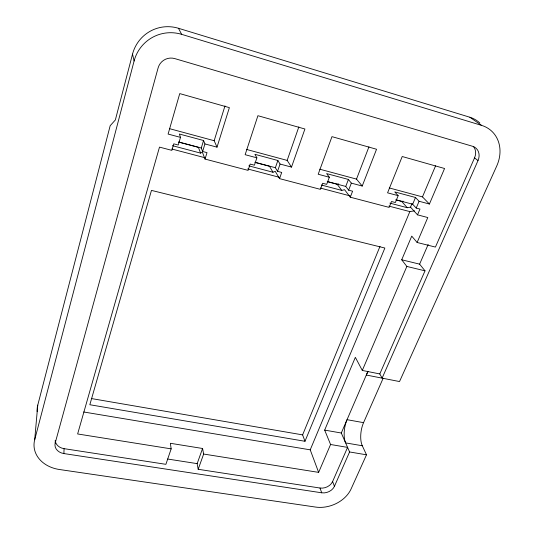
<?xml version="1.0" encoding="UTF-8"?>
<svg xmlns="http://www.w3.org/2000/svg" width="534" height="534" viewBox="0 0 534 534"><rect width="100%" height="100%" fill="white"/><g stroke="black" fill="none" stroke-linecap="round" stroke-linejoin="round"><path stroke-width="0.8" d="M367.926 371.297L341.293 433.014L349.583 451.958L334.451 486.294A10.186 7.77 -20.7 0 1 321.735 492.802L63.886 453.566L64.073 448.66A11.321 9.045 -3.7 0 1 55.222 440.45M63.886 453.566A11.414 9.091 -3.9 0 1 55.216 442.946L55.349 440.51M383.105 378.366L363.554 422.661A16.868 7.356 -81.5 0 0 362.292 445.756L366.491 454.814L351.125 488.884A28.716 21.907 -20.7 0 1 315.527 507.066L59.414 469.506A32.174 25.619 -3.8 0 1 34.697 439.756L37.767 405.119L110.171 125.717L115.351 119.963L132.532 54.101A37.213 36.733 70.6 0 1 178.489 28.282L469.847 117.24A34.363 29.063 -47.1 0 1 479.852 123.02M34.697 439.756L134.094 61.01L132.532 54.101M55.216 442.946L158.091 67.958A13.59 13.47 71.3 0 1 174.812 58.606L472.517 146.269A12.562 10.54 -46.4 0 1 478.01 160.587L382.137 378.105L379.794 373.94L362.299 370.442L355.344 357.339L324.665 430.104L330.579 444.495L318.638 472.376L203.654 454.047L202.573 448.487L170.373 443.293L171.16 448.867L165.9 464.326L64.073 448.66M256.881 157.83L245.146 154.693L257.915 115.704L304.921 129.001L291.511 167.102L280.063 164.038L277.867 160.494L254.932 154.326L256.881 157.83L254.418 165.206L250.172 164.078L248.09 170.373L205.023 159.065L207.012 152.644L202.62 151.482L204.936 143.926L203.561 140.515L179.384 134.021L180.485 137.378L178.236 145.021L173.757 143.84L171.855 150.361L159.499 147.117L77.63 433.962L171.16 448.867M202.62 151.482L201.278 147.998L203.561 140.515M204.936 143.926L217.011 147.157L214.167 140.709L224.981 105.899M217.011 147.157L229.38 107.634L179.744 93.597L168.103 134.061L180.485 137.378M329.338 177.235L318.197 174.251L331.968 136.651L376.55 149.26L362.219 186.039L351.345 183.129L348.415 179.457L326.634 173.603L329.338 177.235L326.688 184.35L322.656 183.282L320.413 189.356L279.542 178.63L281.705 172.435L277.54 171.327L275.384 167.716L277.867 160.494M277.54 171.327L280.063 164.038M291.511 167.102L287.159 160.4L298.84 126.892M330.579 444.495L347.581 447.392L332.602 481.555A10.113 7.743 -20.7 0 1 319.979 488.023L198.174 469.286L197.153 463.632L202.573 448.487M198.174 469.286L203.654 454.047M398.157 195.658L387.571 192.827L402.215 156.522L444.562 168.497L429.409 204.028L419.077 201.265L415.492 197.487L394.766 191.92L398.157 195.658L395.34 202.533L391.509 201.518L389.119 207.392L350.284 197.193L352.594 191.212L348.642 190.164L345.758 186.433L348.415 179.457M348.642 190.164L351.345 183.129M362.219 186.039L356.505 179.104L368.954 146.823M304.987 441.284L384.86 248.03L151.469 190.398L89.839 404.739L304.987 441.284L302.618 434.883L380.014 246.348M389.9 203.12L407.302 207.719L410.519 207.145L412.001 203.594M473.618 146.676A12.449 10.466 -46.6 0 1 474.552 157.857L435.424 247.088L417.114 242.476L427.794 217.538L417.528 214.848L419.971 209.061L416.213 208.066L412.669 204.235L415.492 197.487M318.638 472.376L310.221 449.835L409.845 211.604L414.451 210.837M416.213 208.066L419.077 201.265M429.409 204.028L422.481 196.899L435.597 165.774M379.794 373.94L425.011 270.831L406.848 266.439L401.715 259.778L411.747 236.128L417.114 242.476M362.299 370.442L406.848 266.439M425.011 270.831L419.617 264.15L428.155 244.492M172.422 145.675L200.584 153.111L202.326 152.043L205.023 159.065M248.831 165.854L272.967 172.235L275.25 171.347L279.542 178.63M321.355 185.011L341.787 190.411L344.564 189.69L350.284 197.193M327.622 181.714L337.148 184.25L338.73 183.95M396.001 199.896L401.608 201.391L403.163 201.211M167.629 459.033L197.153 463.632M83.731 411.994L310.221 449.835M349.583 451.958L366.491 454.814M91.447 398.558L302.618 434.883M362.292 445.756L345.611 442.893A16.975 7.089 -81.3 0 1 347.04 419.684L363.554 422.661M324.665 430.104L341.293 433.014M401.715 259.778L419.617 264.15M171.821 149.013L204.902 157.717M247.663 168.958L279.135 177.235M320.287 188.055L350.137 195.905M388.872 206.091L409.845 211.604M178.77 142.017L201.278 147.998M254.872 162.256L275.384 167.716M327.242 181.507L345.758 186.433M395.974 199.789L412.669 204.235M178.67 142.097L198.408 147.351L200.584 153.111M255.272 162.47L269.496 166.254L272.967 172.235M169.492 128.654L214.167 140.709M246.501 149.433L287.159 160.4M319.719 169.185L356.505 179.104M389.293 187.948L422.481 196.899M178.489 28.282L181.627 34.336L481.601 125.39A35.411 29.704 -46.5 0 1 496.733 166.007L399.525 381.556L366.311 375.035A17.288 7.489 -79.8 0 1 368.053 371.684M469.847 117.24L481.601 125.39M474.552 157.857L478.01 160.587M410.519 207.145L417.528 214.848M401.608 201.391L407.302 207.719M337.148 184.25L341.787 190.411M332.602 481.555L334.451 486.294M319.979 488.023L321.735 492.802M134.094 61.01A38.308 37.967 71.3 0 1 181.627 34.336M37.153 411.601A30.278 24.657 -3 0 1 37.767 405.119"/></g></svg>
